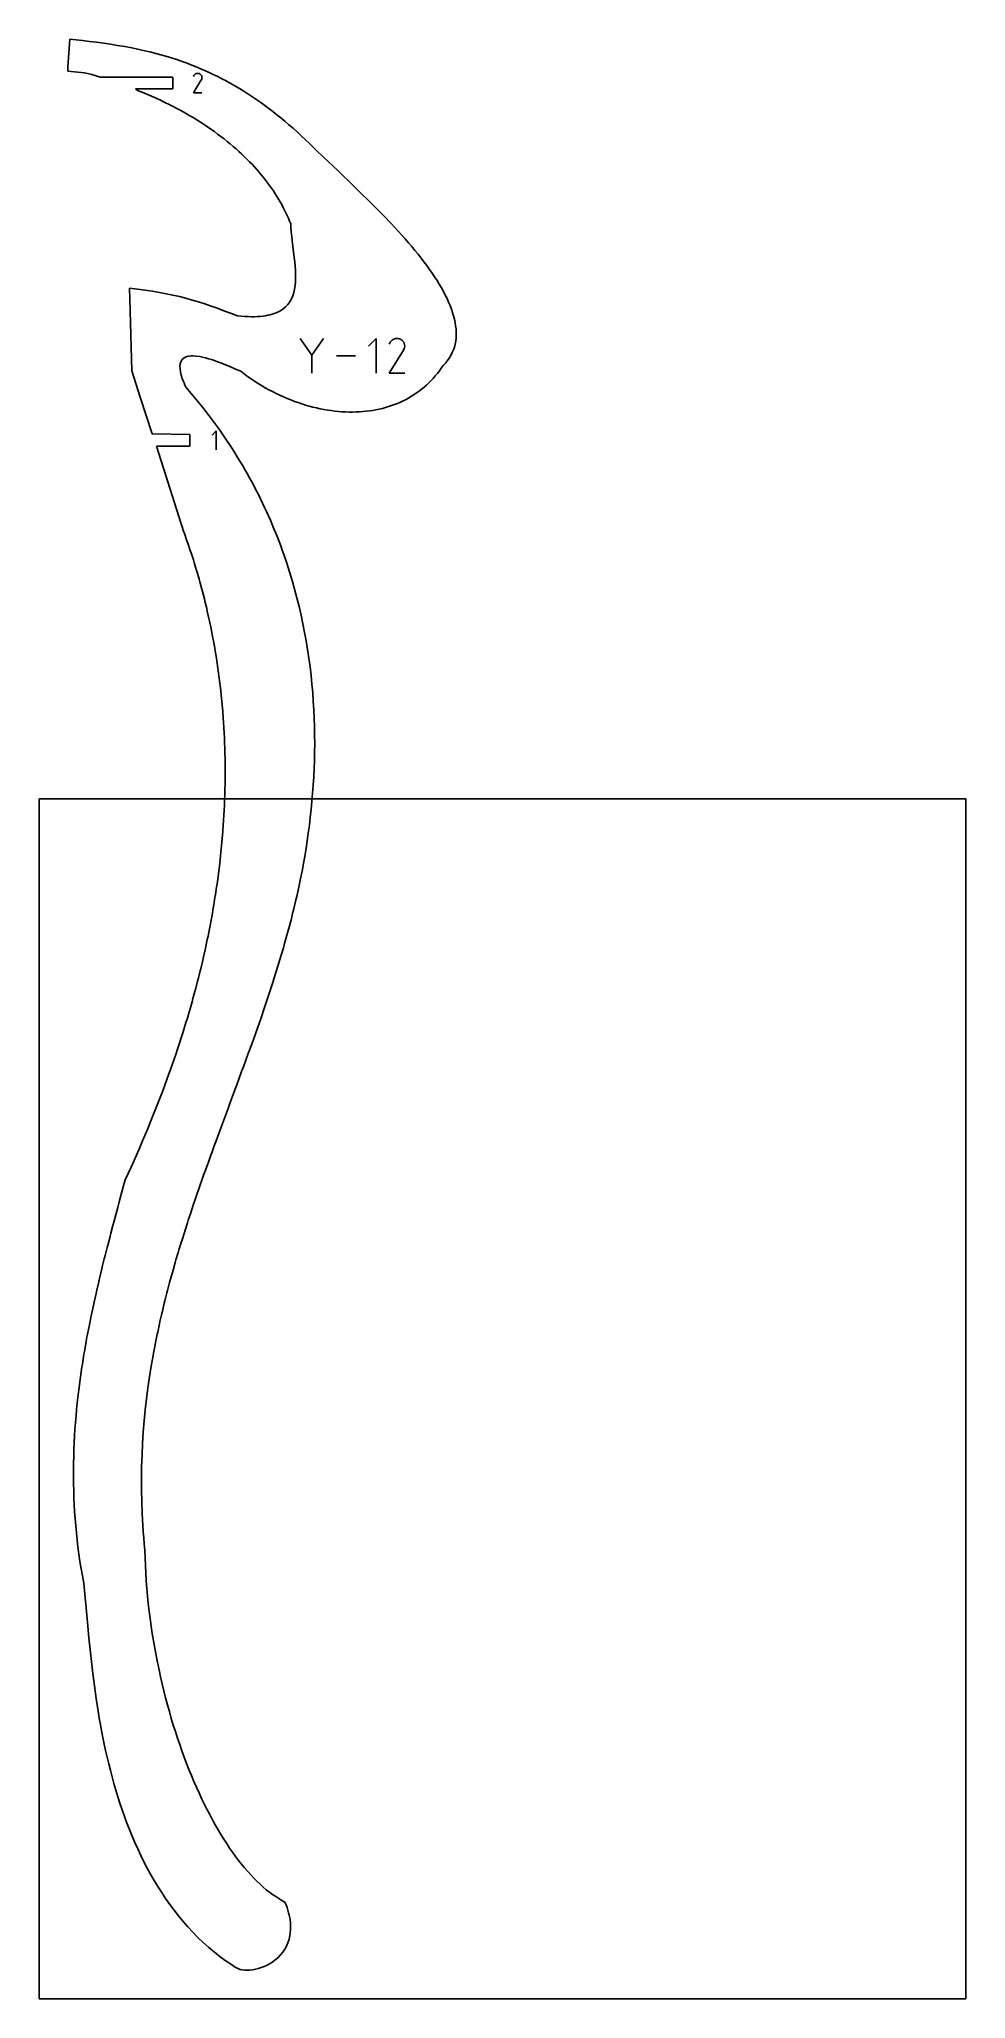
# Model space of a CAD drawing. Extents: x 0 to 216, y 0 to 456.
import ezdxf

# ---------------------------------------------------------------- set-up
doc = ezdxf.new("R2010")
doc.units = 0

msp = doc.modelspace()

# ---------------------------------------------------------------- linework, layer by layer
at = {"layer": 'annotation', "color": 1}
for p, q in [((36.055436, 447.84719), (35.924298, 447.595631)), ((36.159504, 447.994761), (36.055436, 447.84719)), ((36.284363, 448.117948), (36.159504, 447.994761)), ((36.426215, 448.215765), (36.284363, 448.117948)), ((36.581262, 448.287226), (36.426215, 448.215765)), ((36.745708, 448.331344), (36.581262, 448.287226)), ((36.915754, 448.347132), (36.745708, 448.331344)), ((37.087604, 448.333605), (36.915754, 448.347132)), ((37.25746, 448.289776), (37.087604, 448.333605)), ((37.421525, 448.214658), (37.25746, 448.289776)), ((37.568263, 448.110459), (37.421525, 448.214658)), ((37.421525, 448.214658), (37.421525, 448.214658)), ((37.690952, 447.985422), (37.568263, 448.110459)), ((37.788502, 447.843378), (37.690952, 447.985422)), ((37.85982, 447.688159), (37.788502, 447.843378)), ((37.903816, 447.523597), (37.85982, 447.688159)), ((37.860963, 447.012179), (37.905479, 447.181775)), ((37.919399, 447.353525), (37.903816, 447.523597)), ((37.905479, 447.181775), (37.919399, 447.353525)), ((35.921478, 443.850167), (37.766995, 446.821213)), ((37.91872, 443.850167), (35.921478, 443.850167)), ((37.766995, 446.821213), (37.769201, 446.823943)), ((37.766995, 446.821213), (37.766995, 446.821213)), ((37.769201, 446.823943), (37.771317, 446.826697)), ((37.771317, 446.826697), (37.773356, 446.829496)), ((37.773356, 446.829496), (37.775333, 446.832365)), ((37.775333, 446.832365), (37.77726, 446.835328)), ((37.77726, 446.835328), (37.779153, 446.838406)), ((37.779153, 446.838406), (37.781025, 446.841623)), ((37.781025, 446.841623), (37.78289, 446.845003)), ((37.78289, 446.845003), (37.784762, 446.848569)), ((37.784762, 446.848569), (37.860963, 447.012179)), ((37.784762, 446.848569), (37.784762, 446.848569)), ((63.534275, 382.7398), (60.833992, 386.644777)), ((66.234049, 386.644777), (63.534275, 382.7398)), ((78.532036, 386.644523), (76.732355, 384.844334)), ((78.532036, 378.54926), (78.532036, 386.644523)), ((81.568117, 378.549194), (84.890292, 383.897469)), ((81.809259, 385.744363), (81.573193, 385.291523)), ((81.996596, 386.010009), (81.809259, 385.744363)), ((82.221358, 386.231762), (81.996596, 386.010009)), ((82.47671, 386.407846), (82.221358, 386.231762)), ((82.755815, 386.536485), (82.47671, 386.407846)), ((83.051839, 386.615904), (82.755815, 386.536485)), ((83.357945, 386.644325), (83.051839, 386.615904)), ((83.667297, 386.619975), (83.357945, 386.644325)), ((83.973061, 386.541076), (83.667297, 386.619975)), ((84.268399, 386.405853), (83.973061, 386.541076)), ((84.532548, 386.218282), (84.268399, 386.405853)), ((84.268399, 386.405853), (84.268399, 386.405853)), ((84.753405, 385.993198), (84.532548, 386.218282)), ((84.929006, 385.7375), (84.753405, 385.993198)), ((84.890292, 383.897469), (84.894263, 383.902383)), ((84.890292, 383.897469), (84.890292, 383.897469)), ((84.894263, 383.902383), (84.898072, 383.90734)), ((84.898072, 383.90734), (84.901742, 383.912379)), ((84.901742, 383.912379), (84.9053, 383.917545)), ((84.9053, 383.917545), (84.90877, 383.922877)), ((84.90877, 383.922877), (84.912178, 383.928418)), ((84.912178, 383.928418), (84.915547, 383.93421)), ((84.915547, 383.93421), (84.918905, 383.940294)), ((84.918905, 383.940294), (84.922275, 383.946713)), ((84.922275, 383.946713), (85.059446, 384.241232)), ((84.922275, 383.946713), (84.922275, 383.946713)), ((85.057388, 385.458085), (84.929006, 385.7375)), ((85.136587, 385.161852), (85.057388, 385.458085)), ((85.059446, 384.241232), (85.13958, 384.546528)), ((85.164639, 384.855701), (85.136587, 385.161852)), ((85.13958, 384.546528), (85.164639, 384.855701)), ((63.534275, 383.054046), (63.534275, 378.549006)), ((73.697139, 382.596891), (69.270788, 382.596891)), ((85.163417, 378.549194), (81.568117, 378.549194)), ((41.258607, 365.096933), (40.276131, 364.11418)), ((41.258607, 360.677594), (41.258607, 365.096933))]:
    msp.add_line(p, q, dxfattribs=at)
at = {"layer": 'boundary', "color": 5}
for p, q in [((7.150423, 456.305972), (6.686456, 449.83664)), ((10.108823, 455.977627), (7.150423, 456.305972)), ((11.718692, 455.787509), (10.108823, 455.977627)), ((13.338657, 455.584543), (11.718692, 455.787509)), ((14.968934, 455.365543), (13.338657, 455.584543)), ((16.609575, 455.127489), (14.968934, 455.365543)), ((18.260533, 454.867329), (16.609575, 455.127489)), ((19.921935, 454.581767), (18.260533, 454.867329)), ((21.593894, 454.267644), (19.921935, 454.581767)), ((23.276491, 453.922083), (21.593894, 454.267644)), ((24.923962, 453.553126), (23.276491, 453.922083)), ((25.777303, 453.348808), (24.923962, 453.553126)), ((26.633347, 453.134685), (25.777303, 453.348808)), ((27.491984, 452.910122), (26.633347, 453.134685)), ((28.353308, 452.674879), (27.491984, 452.910122)), ((29.217342, 452.428864), (28.353308, 452.674879)), ((30.083977, 452.171088), (29.217342, 452.428864)), ((30.95335, 451.901583), (30.083977, 452.171088)), ((31.825524, 451.619862), (30.95335, 451.901583)), ((6.686456, 449.83664), (6.687589, 448.861539)), ((6.687589, 448.861539), (10.597398, 448.443293)), ((10.597398, 448.443293), (12.231963, 448.060814)), ((12.231963, 448.060814), (13.493365, 447.685706)), ((13.493365, 447.685706), (14.188321, 447.471723)), ((14.188321, 447.471723), (31.172366, 447.471723)), ((31.172366, 447.471723), (31.172365, 444.725723)), ((32.70036, 451.325512), (31.825524, 451.619862)), ((33.577925, 451.018222), (32.70036, 451.325512)), ((34.458114, 450.697363), (33.577925, 451.018222)), ((35.341104, 450.362884), (34.458114, 450.697363)), ((36.226863, 450.014184), (35.341104, 450.362884)), ((37.115259, 449.650921), (36.226863, 450.014184)), ((38.00651, 449.27276), (37.115259, 449.650921)), ((38.900416, 448.87919), (38.00651, 449.27276)), ((39.797166, 448.469897), (38.900416, 448.87919)), ((40.69653, 448.044542), (39.797166, 448.469897)), ((41.598776, 447.602834), (40.69653, 448.044542)), ((42.742983, 447.018667), (41.598776, 447.602834)), ((31.172365, 444.725723), (22.464013, 444.725723)), ((22.464013, 444.725723), (22.932714, 444.386911)), ((22.932714, 444.386911), (24.032609, 443.939385)), ((24.032609, 443.939385), (25.114975, 443.484662)), ((25.114975, 443.484662), (26.179859, 443.022613)), ((26.179859, 443.022613), (27.227368, 442.553675)), ((43.406858, 446.667418), (42.742983, 447.018667)), ((44.311147, 446.172912), (43.406858, 446.667418)), ((45.218154, 445.660335), (44.311147, 446.172912)), ((46.127912, 445.129224), (45.218154, 445.660335)), ((47.040447, 444.579362), (46.127912, 445.129224)), ((47.955703, 444.010409), (47.040447, 444.579362)), ((48.873679, 443.421833), (47.955703, 444.010409)), ((49.794427, 442.813414), (48.873679, 443.421833)), ((50.717872, 442.18467), (49.794427, 442.813414)), ((27.227368, 442.553675), (28.257529, 442.077731)), ((28.257529, 442.077731), (29.270417, 441.595089)), ((29.270417, 441.595089), (30.266148, 441.105871)), ((30.266148, 441.105871), (31.244724, 440.610198)), ((31.244724, 440.610198), (32.206167, 440.108263)), ((32.206167, 440.108263), (33.15069, 439.600138)), ((33.15069, 439.600138), (34.071481, 439.08674)), ((34.071481, 439.08674), (34.971811, 438.568018)), ((34.971811, 438.568018), (35.855734, 438.043457)), ((51.644078, 441.535306), (50.717872, 442.18467)), ((52.573077, 440.864937), (51.644078, 441.535306)), ((53.50477, 440.173247), (52.573077, 440.864937)), ((54.4392, 439.459676), (53.50477, 440.173247)), ((55.376281, 438.724062), (54.4392, 439.459676)), ((56.316061, 437.966079), (55.376281, 438.724062)), ((35.855734, 438.043457), (36.723151, 437.513417)), ((36.723151, 437.513417), (37.574148, 436.977706)), ((37.574148, 436.977706), (38.408938, 436.436832)), ((38.408938, 436.436832), (39.227364, 435.890576)), ((39.227364, 435.890576), (40.029689, 435.339305)), ((40.029689, 435.339305), (40.815832, 434.783328)), ((40.815832, 434.783328), (41.58577, 434.222302)), ((41.58577, 434.222302), (42.339638, 433.656778)), ((42.339638, 433.656778), (43.077522, 433.086803)), ((57.258497, 437.185178), (56.316061, 437.966079)), ((58.203755, 436.381064), (57.258497, 437.185178)), ((59.151612, 435.553496), (58.203755, 436.381064)), ((60.102114, 434.70208), (59.151612, 435.553496)), ((61.055229, 433.826435), (60.102114, 434.70208)), ((62.01097, 432.926122), (61.055229, 433.826435)), ((43.077522, 433.086803), (43.799484, 432.512535)), ((43.799484, 432.512535), (44.505483, 431.93397)), ((44.505483, 431.93397), (45.195742, 431.351329)), ((45.195742, 431.351329), (45.870182, 430.764999)), ((45.870182, 430.764999), (46.528882, 430.174493)), ((46.528882, 430.174493), (47.171892, 429.580653)), ((47.171892, 429.580653), (47.799382, 428.983181)), ((47.799382, 428.983181), (48.41129, 428.382308)), ((62.969361, 432.001009), (62.01097, 432.926122)), ((64.551066, 430.466987), (62.969361, 432.001009)), ((66.196512, 428.889313), (64.551066, 430.466987)), ((48.41129, 428.382308), (49.007786, 427.778339)), ((49.007786, 427.778339), (49.588817, 427.171253)), ((49.588817, 427.171253), (50.154512, 426.561224)), ((50.154512, 426.561224), (50.705002, 425.948426)), ((50.705002, 425.948426), (51.240293, 425.332937)), ((51.240293, 425.332937), (51.760311, 424.714816)), ((51.760311, 424.714816), (52.265304, 424.094366)), ((69.63268, 425.618961), (66.196512, 428.889313)), ((73.186468, 422.22237), (69.63268, 425.618961)), ((52.265304, 424.094366), (52.755339, 423.471669)), ((52.755339, 423.471669), (53.230311, 422.846886)), ((53.230311, 422.846886), (53.690551, 422.220087)), ((53.690551, 422.220087), (54.135904, 421.591462)), ((54.135904, 421.591462), (54.566537, 420.96109)), ((54.566537, 420.96109), (54.982439, 420.329158)), ((54.982439, 420.329158), (55.383832, 419.695767)), ((74.97905, 420.486627), (73.186468, 422.22237)), ((76.767376, 418.731651), (74.97905, 420.486627)), ((55.383832, 419.695767), (55.77055, 419.061028)), ((55.77055, 419.061028), (56.142909, 418.425173)), ((56.142909, 418.425173), (56.500826, 417.788257)), ((56.500826, 417.788257), (56.844394, 417.150351)), ((56.844394, 417.150351), (57.17361, 416.511636)), ((57.17361, 416.511636), (57.488692, 415.872453)), ((57.488692, 415.872453), (57.789504, 415.232688)), ((78.54036, 416.961175), (76.767376, 418.731651)), ((80.287427, 415.17908), (78.54036, 416.961175)), ((57.789504, 415.232688), (58.076374, 414.592479)), ((58.076374, 414.592479), (58.349105, 413.952052)), ((58.349105, 413.952052), (58.607916, 413.311522)), ((58.607916, 413.311522), (58.660352, 412.358668)), ((58.660352, 412.358668), (58.737915, 411.390262)), ((58.737915, 411.390262), (58.835219, 410.409832)), ((81.997963, 413.389489), (80.287427, 415.17908)), ((82.836454, 412.493066), (81.997963, 413.389489)), ((83.661893, 411.596237), (82.836454, 412.493066)), ((84.473357, 410.699429), (83.661893, 411.596237)), ((85.269394, 409.80308), (84.473357, 410.699429)), ((58.835219, 410.409832), (58.947213, 409.420657)), ((58.947213, 409.420657), (59.193797, 407.429798)), ((59.193797, 407.429798), (59.43571, 405.444692)), ((86.048953, 408.90779), (85.269394, 409.80308)), ((86.810743, 408.013946), (86.048953, 408.90779)), ((87.553781, 407.121886), (86.810743, 408.013946)), ((88.276994, 406.232279), (87.553781, 407.121886)), ((88.979107, 405.345467), (88.276994, 406.232279)), ((59.43571, 405.444692), (59.541674, 404.462616)), ((59.541674, 404.462616), (59.63069, 403.492187)), ((59.63069, 403.492187), (59.697361, 402.53669)), ((59.697361, 402.53669), (59.736426, 401.599351)), ((59.736426, 401.599351), (59.742434, 400.683623)), ((89.659233, 404.461941), (88.979107, 405.345467)), ((90.316179, 403.582145), (89.659233, 404.461941)), ((90.94912, 402.706524), (90.316179, 403.582145)), ((91.556911, 401.835295), (90.94912, 402.706524)), ((92.138531, 400.969184), (91.556911, 401.835295)), ((22.904801, 398.100232), (21.071191, 398.305099)), ((21.071191, 398.305099), (21.130591, 395.858889)), ((24.664868, 397.871791), (22.904801, 398.100232)), ((26.359908, 397.619172), (24.664868, 397.871791)), ((27.998299, 397.342106), (26.359908, 397.619172)), ((29.588327, 397.039613), (27.998299, 397.342106)), ((31.13829, 396.711483), (29.588327, 397.039613)), ((59.329294, 397.303758), (59.089501, 396.546321)), ((59.509057, 398.09952), (59.329294, 397.303758)), ((59.634144, 398.930309), (59.509057, 398.09952)), ((59.710193, 399.792873), (59.634144, 398.930309)), ((59.742434, 400.683623), (59.710193, 399.792873)), ((92.693276, 400.108514), (92.138531, 400.969184)), ((93.220018, 399.253555), (92.693276, 400.108514)), ((93.717786, 398.404731), (93.220018, 399.253555)), ((94.185956, 397.5628), (93.717786, 398.404731)), ((94.623309, 396.727485), (94.185956, 397.5628)), ((21.130591, 395.858889), (21.586352, 379.118566)), ((32.656279, 396.356802), (31.13829, 396.711483)), ((34.15029, 395.975018), (32.656279, 396.356802)), ((35.628417, 395.565765), (34.15029, 395.975018)), ((37.098446, 395.128284), (35.628417, 395.565765)), ((38.568421, 394.662087), (37.098446, 395.128284)), ((40.046014, 394.166592), (38.568421, 394.662087)), ((41.538871, 393.641139), (40.046014, 394.166592)), ((43.054584, 393.085411), (41.538871, 393.641139)), ((44.600693, 392.498772), (43.054584, 393.085411)), ((46.184523, 391.880751), (44.600693, 392.498772)), ((55.253776, 392.603229), (54.763346, 392.417525)), ((56.073433, 392.997086), (55.253776, 392.603229)), ((56.792511, 393.453078), (56.073433, 392.997086)), ((57.417387, 393.9679), (56.792511, 393.453078)), ((57.953628, 394.538003), (57.417387, 393.9679)), ((58.407303, 395.160022), (57.953628, 394.538003)), ((58.784033, 395.830637), (58.407303, 395.160022)), ((59.089501, 396.546321), (58.784033, 395.830637)), ((95.029145, 395.899823), (94.623309, 396.727485)), ((95.402653, 395.07986), (95.029145, 395.899823)), ((95.742892, 394.268008), (95.402653, 395.07986)), ((96.049035, 393.464704), (95.742892, 394.268008)), ((96.320174, 392.670256), (96.049035, 393.464704)), ((96.55555, 391.88498), (96.320174, 392.670256)), ((47.051628, 391.800104), (46.184523, 391.880751)), ((47.88168, 391.741437), (47.051628, 391.800104)), ((48.675741, 391.704559), (47.88168, 391.741437)), ((49.434295, 391.688887), (48.675741, 391.704559)), ((50.158303, 391.693997), (49.434295, 391.688887)), ((50.848658, 391.719495), (50.158303, 391.693997)), ((51.5062, 391.764821), (50.848658, 391.719495)), ((52.131564, 391.829742), (51.5062, 391.764821)), ((52.725563, 391.913611), (52.131564, 391.829742)), ((53.289027, 392.016099), (52.725563, 391.913611)), ((53.822904, 392.136789), (53.289027, 392.016099)), ((54.763346, 392.417525), (53.822904, 392.136789)), ((96.754164, 391.109329), (96.55555, 391.88498)), ((96.915286, 390.343739), (96.754164, 391.109329)), ((97.037869, 389.588285), (96.915286, 390.343739)), ((97.121059, 388.843589), (97.037869, 389.588285)), ((97.164005, 388.109863), (97.121059, 388.843589)), ((97.165625, 387.387474), (97.164005, 388.109863)), ((95.930312, 382.680206), (96.248582, 383.312596)), ((96.248582, 383.312596), (96.517422, 383.958927)), ((96.517422, 383.958927), (96.738331, 384.619057)), ((96.738331, 384.619057), (96.912418, 385.292275)), ((96.912418, 385.292275), (97.040891, 385.978333)), ((97.040891, 385.978333), (97.124911, 386.676876)), ((97.124911, 386.676876), (97.165625, 387.387474)), ((21.586352, 379.118566), (23.559816, 372.931712)), ((32.796415, 380.180608), (32.858276, 380.714467)), ((32.812762, 379.567522), (32.796415, 380.180608)), ((32.91184, 378.871632), (32.812762, 379.567522)), ((32.858276, 380.714467), (33.007714, 381.202315)), ((33.098149, 378.089144), (32.91184, 378.871632)), ((33.007714, 381.202315), (33.325528, 381.726553)), ((33.325528, 381.726553), (33.797914, 382.130869)), ((33.797914, 382.130869), (34.396039, 382.398164)), ((34.396039, 382.398164), (34.891889, 382.511065)), ((34.891889, 382.511065), (35.400729, 382.563827)), ((35.400729, 382.563827), (35.910387, 382.570445)), ((35.910387, 382.570445), (36.493403, 382.533839)), ((36.493403, 382.533839), (37.426258, 382.403272)), ((37.426258, 382.403272), (38.080913, 382.271009)), ((38.080913, 382.271009), (38.756562, 382.106978)), ((38.756562, 382.106978), (39.44893, 381.914572)), ((39.44893, 381.914572), (40.153807, 381.697648)), ((40.153807, 381.697648), (40.866796, 381.459598)), ((40.866796, 381.459598), (41.583694, 381.204136)), ((41.583694, 381.204136), (42.300162, 380.934856)), ((42.300162, 380.934856), (43.011922, 380.655371)), ((43.011922, 380.655371), (44.404562, 380.080475)), ((44.404562, 380.080475), (45.727666, 379.508147)), ((45.727666, 379.508147), (46.947588, 378.967347)), ((46.947588, 378.967347), (47.742662, 378.362017)), ((92.770867, 378.459681), (93.239386, 379.054401)), ((93.239386, 379.054401), (93.694026, 379.667621)), ((93.694026, 379.667621), (94.134516, 380.299352)), ((94.134516, 380.299352), (94.664997, 380.871397)), ((94.664997, 380.871397), (95.140052, 381.459198)), ((95.140052, 381.459198), (95.561372, 382.062313)), ((95.561372, 382.062313), (95.930312, 382.680206)), ((33.35297, 377.286455), (33.098149, 378.089144)), ((33.551456, 376.745016), (33.35297, 377.286455)), ((33.75119, 376.249661), (33.551456, 376.745016)), ((33.9762, 375.729908), (33.75119, 376.249661)), ((34.227195, 375.185182), (33.9762, 375.729908)), ((35.0326, 374.257942), (34.227195, 375.185182)), ((35.824589, 373.327558), (35.0326, 374.257942)), ((47.742662, 378.362017), (48.546122, 377.776599)), ((48.546122, 377.776599), (49.35733, 377.211044)), ((49.35733, 377.211044), (50.175672, 376.665229)), ((50.175672, 376.665229), (51.000607, 376.139238)), ((51.000607, 376.139238), (51.831657, 375.633206)), ((51.831657, 375.633206), (52.66828, 375.146993)), ((52.66828, 375.146993), (53.509748, 374.68084)), ((53.509748, 374.68084), (54.35565, 374.234562)), ((54.35565, 374.234562), (55.205429, 373.808261)), ((87.946637, 373.949292), (88.535042, 374.37493)), ((88.535042, 374.37493), (89.110677, 374.819672)), ((89.110677, 374.819672), (89.673491, 375.283308)), ((89.673491, 375.283308), (90.223185, 375.765885)), ((90.223185, 375.765885), (90.759636, 376.267191)), ((90.759636, 376.267191), (91.282802, 376.787311)), ((91.282802, 376.787311), (91.792463, 377.326031)), ((91.792463, 377.326031), (92.288486, 377.883559)), ((92.288486, 377.883559), (92.770867, 378.459681)), ((23.559816, 372.931712), (26.315043, 364.410263)), ((36.603437, 372.394301), (35.824589, 373.327558)), ((37.369099, 371.4582), (36.603437, 372.394301)), ((38.121548, 370.519135), (37.369099, 371.4582)), ((38.86111, 369.57735), (38.121548, 370.519135)), ((55.205429, 373.808261), (56.058505, 373.401852)), ((56.058505, 373.401852), (56.914277, 373.015555)), ((56.914277, 373.015555), (57.772308, 372.649284)), ((57.772308, 372.649284), (58.631998, 372.303024)), ((58.631998, 372.303024), (59.492788, 371.97674)), ((59.492788, 371.97674), (60.354283, 371.670671)), ((60.354283, 371.670671), (61.215714, 371.384561)), ((61.215714, 371.384561), (62.076839, 371.118609)), ((62.076839, 371.118609), (62.936886, 370.872684)), ((62.936886, 370.872684), (63.795519, 370.646873)), ((63.795519, 370.646873), (64.65218, 370.441168)), ((64.65218, 370.441168), (65.506451, 370.255613)), ((65.506451, 370.255613), (66.357731, 370.090159)), ((66.357731, 370.090159), (67.205633, 369.944821)), ((67.205633, 369.944821), (68.049621, 369.819574)), ((68.049621, 369.819574), (68.889313, 369.714418)), ((68.889313, 369.714418), (69.724119, 369.629281)), ((69.724119, 369.629281), (70.553814, 369.564332)), ((75.398609, 369.594644), (76.180239, 369.669608)), ((76.180239, 369.669608), (76.953522, 369.764414)), ((76.953522, 369.764414), (77.718102, 369.879052)), ((77.718102, 369.879052), (78.47362, 370.013459)), ((78.47362, 370.013459), (79.219773, 370.16769)), ((79.219773, 370.16769), (79.956386, 370.341639)), ((79.956386, 370.341639), (80.682959, 370.535216)), ((80.682959, 370.535216), (81.399305, 370.748471)), ((81.399305, 370.748471), (82.10529, 370.98136)), ((82.10529, 370.98136), (82.800348, 371.233647)), ((82.800348, 371.233647), (83.484478, 371.505471)), ((83.484478, 371.505471), (84.157329, 371.796752)), ((84.157329, 371.796752), (84.818742, 372.107349)), ((84.818742, 372.107349), (85.468475, 372.437335)), ((85.468475, 372.437335), (86.106278, 372.786552)), ((86.106278, 372.786552), (86.732025, 373.154992)), ((86.732025, 373.154992), (87.345501, 373.542532)), ((87.345501, 373.542532), (87.946637, 373.949292)), ((39.587836, 368.632774), (38.86111, 369.57735)), ((40.30176, 367.68566), (39.587836, 368.632774)), ((41.003016, 366.735772), (40.30176, 367.68566)), ((41.691677, 365.783393), (41.003016, 366.735772)), ((42.367861, 364.828619), (41.691677, 365.783393)), ((70.553814, 369.564332), (71.377766, 369.519313)), ((71.377766, 369.519313), (72.195709, 369.494424)), ((72.195709, 369.494424), (73.007183, 369.489517)), ((73.007183, 369.489517), (73.811685, 369.50456)), ((73.811685, 369.50456), (74.608942, 369.539664)), ((74.608942, 369.539664), (75.398609, 369.594644)), ((26.315043, 364.410263), (35.116612, 364.260264)), ((35.116611, 361.514264), (27.310201, 361.514264)), ((27.310201, 361.514264), (33.647846, 341.731145)), ((35.116612, 364.260264), (35.116611, 361.514264)), ((43.03173, 363.871409), (42.367861, 364.828619)), ((43.683249, 362.911756), (43.03173, 363.871409)), ((44.322758, 361.94982), (43.683249, 362.911756)), ((44.950055, 360.985637), (44.322758, 361.94982)), ((45.565434, 360.019247), (44.950055, 360.985637)), ((46.168935, 359.050711), (45.565434, 360.019247)), ((46.76064, 358.080165), (46.168935, 359.050711)), ((47.340763, 357.107551), (46.76064, 358.080165)), ((47.909267, 356.132919), (47.340763, 357.107551)), ((48.46619, 355.156347), (47.909267, 356.132919)), ((49.011886, 354.177981), (48.46619, 355.156347)), ((49.546231, 353.197903), (49.011886, 354.177981)), ((50.069411, 352.215893), (49.546231, 353.197903)), ((50.58153, 351.232381), (50.069411, 352.215893)), ((51.082648, 350.247102), (50.58153, 351.232381)), ((51.572901, 349.260326), (51.082648, 350.247102)), ((52.052276, 348.272007), (51.572901, 349.260326)), ((52.521005, 347.282158), (52.052276, 348.272007)), ((52.979073, 346.29104), (52.521005, 347.282158)), ((53.426631, 345.298388), (52.979073, 346.29104)), ((53.863771, 344.304515), (53.426631, 345.298388)), ((54.290542, 343.30934), (53.863771, 344.304515)), ((54.707091, 342.313092), (54.290542, 343.30934)), ((55.113406, 341.315637), (54.707091, 342.313092)), ((33.647846, 341.731145), (33.836547, 341.197787)), ((33.836547, 341.197787), (34.442393, 339.50977)), ((34.442393, 339.50977), (34.624028, 338.970059)), ((34.624028, 338.970059), (35.201966, 337.279038)), ((55.509661, 340.317033), (55.113406, 341.315637)), ((55.895988, 339.317551), (55.509661, 340.317033)), ((56.272292, 338.316954), (55.895988, 339.317551)), ((56.638827, 337.315524), (56.272292, 338.316954)), ((35.201966, 337.279038), (35.376479, 336.732934)), ((35.376479, 336.732934), (35.926933, 335.039037)), ((35.926933, 335.039037), (36.09416, 334.486508)), ((36.09416, 334.486508), (36.617038, 332.790009)), ((56.995666, 336.313203), (56.638827, 337.315524)), ((57.680316, 334.306104), (56.995666, 336.313203)), ((58.327075, 332.29641), (57.680316, 334.306104)), ((36.617038, 332.790009), (36.776987, 332.231067)), ((36.776987, 332.231067), (37.272813, 330.532186)), ((37.272813, 330.532186), (37.425379, 329.966744)), ((37.425379, 329.966744), (37.894297, 328.265572)), ((58.936435, 330.284266), (58.327075, 332.29641)), ((59.509048, 328.270317), (58.936435, 330.284266)), ((37.894297, 328.265572), (38.039373, 327.693644)), ((38.039373, 327.693644), (38.481521, 325.990365)), ((38.481521, 325.990365), (38.619007, 325.411891)), ((38.619007, 325.411891), (39.034643, 323.706782)), ((60.045604, 326.254925), (59.509048, 328.270317)), ((60.546627, 324.238574), (60.045604, 326.254925)), ((61.012734, 322.22187), (60.546627, 324.238574)), ((39.034643, 323.706782), (39.164481, 323.121722)), ((39.164481, 323.121722), (39.553879, 321.414921)), ((39.553879, 321.414921), (39.675971, 320.82326)), ((39.675971, 320.82326), (40.039266, 319.115006)), ((61.44446, 320.205149), (61.012734, 322.22187)), ((61.842422, 318.188913), (61.44446, 320.205149)), ((40.039266, 319.115006), (40.153503, 318.516732)), ((40.153503, 318.516732), (40.490931, 316.807194)), ((40.490931, 316.807194), (40.597208, 316.202223)), ((40.597208, 316.202223), (40.908915, 314.491667)), ((62.207234, 316.173792), (61.842422, 318.188913)), ((62.539289, 314.160151), (62.207234, 316.173792)), ((40.908915, 314.491667), (41.007173, 313.880003)), ((41.007173, 313.880003), (41.293501, 312.168586)), ((41.293501, 312.168586), (41.383591, 311.550221)), ((41.383591, 311.550221), (41.644576, 309.838157)), ((62.839295, 312.148621), (62.539289, 314.160151)), ((63.107685, 310.139684), (62.839295, 312.148621)), ((41.644576, 309.838157), (41.726428, 309.213051)), ((41.726428, 309.213051), (41.962395, 307.500503)), ((41.962395, 307.500503), (42.035853, 306.868676)), ((42.035853, 306.868676), (42.246797, 305.155957)), ((63.344999, 308.133896), (63.107685, 310.139684)), ((63.551924, 306.131883), (63.344999, 308.133896)), ((63.728711, 304.134138), (63.551924, 306.131883)), ((42.246797, 305.155957), (42.311808, 304.517376)), ((42.311808, 304.517376), (42.49815, 302.804637)), ((42.49815, 302.804637), (42.554568, 302.159279)), ((42.554568, 302.159279), (42.716344, 300.446695)), ((63.876179, 302.141271), (63.728711, 304.134138)), ((63.994681, 300.15388), (63.876179, 302.141271)), ((42.716344, 300.446695), (42.764038, 299.79464)), ((42.764038, 299.79464), (42.901428, 298.082532)), ((42.901428, 298.082532), (42.940344, 297.423712)), ((42.940344, 297.423712), (43.053714, 295.712134)), ((64.084873, 298.172579), (63.994681, 300.15388)), ((64.147353, 296.197995), (64.084873, 298.172579)), ((43.053714, 295.712134), (43.083708, 295.046672)), ((43.083708, 295.046672), (43.173087, 293.33596)), ((43.173087, 293.33596), (43.194035, 292.663832)), ((43.194035, 292.663832), (43.259605, 290.954184)), ((64.182601, 294.230766), (64.147353, 296.197995)), ((64.173709, 290.321096), (64.191135, 292.271658)), ((64.191135, 292.271658), (64.182601, 294.230766)), ((43.259605, 290.954184), (43.271373, 290.275411)), ((43.271373, 290.275411), (43.313361, 288.566959)), ((43.313361, 288.566959), (43.315893, 287.881625)), ((43.315893, 287.881625), (43.334507, 286.174582)), ((64.063083, 286.448903), (64.130782, 288.379984)), ((64.130782, 288.379984), (64.173709, 290.321096)), ((43.306816, 283.079294), (43.279316, 281.37583)), ((43.323102, 283.777513), (43.306816, 283.079294)), ((43.327658, 285.482793), (43.323102, 283.777513)), ((43.334507, 286.174582), (43.327658, 285.482793)), ((63.855776, 282.619834), (63.971208, 284.528641)), ((63.971208, 284.528641), (64.063083, 286.448903)), ((43.203072, 278.969921), (43.167531, 278.259179)), ((43.253412, 280.671279), (43.203072, 278.969921)), ((43.279316, 281.37583), (43.253412, 280.671279)), ((63.375412, 276.969955), (63.557123, 278.839751)), ((63.557123, 278.839751), (63.717481, 280.723326)), ((63.717481, 280.723326), (63.855776, 282.619834)), ((42.954129, 274.146586), (42.898975, 273.423761)), ((43.049355, 275.84321), (42.954129, 274.146586)), ((43.094666, 276.560073), (43.049355, 275.84321)), ((43.167531, 278.259179), (43.094666, 276.560073)), ((62.950648, 273.27476), (63.172953, 275.114717)), ((63.172953, 275.114717), (63.375412, 276.969955)), ((42.577152, 269.310016), (42.50209, 268.575689)), ((42.716466, 271.001124), (42.577152, 269.310016)), ((42.781575, 271.729784), (42.716466, 271.001124)), ((42.898975, 273.423761), (42.781575, 271.729784)), ((62.172375, 267.854693), (62.449473, 269.643935)), ((62.449473, 269.643935), (62.709109, 271.450861)), ((62.709109, 271.450861), (62.950648, 273.27476)), ((42.255996, 266.147783), (42.073527, 264.463029)), ((42.341118, 266.887635), (42.255996, 266.147783)), ((42.50209, 268.575689), (42.341118, 266.887635)), ((61.569601, 264.332709), (61.878867, 266.084034)), ((61.878867, 266.084034), (62.172375, 267.854693)), ((41.669161, 261.286271), (41.44452, 259.60859)), ((41.774565, 262.036526), (41.669161, 261.286271)), ((41.97828, 263.717875), (41.774565, 262.036526)), ((42.073527, 264.463029), (41.97828, 263.717875)), ((60.558052, 259.2034), (60.908279, 260.891563)), ((60.908279, 260.891563), (61.245837, 262.601601)), ((61.245837, 262.601601), (61.569601, 264.332709)), ((40.957627, 256.419675), (40.69173, 254.749826)), ((41.083436, 257.179518), (40.957627, 256.419675)), ((41.328937, 258.853429), (41.083436, 257.179518)), ((41.44452, 259.60859), (41.328937, 258.853429)), ((59.248912, 253.477455), (59.823775, 255.896232)), ((59.823775, 255.896232), (60.009781, 256.700476)), ((60.009781, 256.700476), (60.558052, 259.2034)), ((40.123458, 251.551432), (39.817483, 249.890075)), ((40.269626, 252.319853), (40.123458, 251.551432)), ((40.555753, 253.985586), (40.269626, 252.319853)), ((40.69173, 254.749826), (40.555753, 253.985586)), ((58.54832, 250.712779), (58.678143, 251.204968)), ((58.678143, 251.204968), (59.051575, 252.687106)), ((59.051575, 252.687106), (59.248912, 253.477455)), ((39.168802, 246.685058), (38.823658, 245.032876)), ((39.335288, 247.460933), (39.168802, 246.685058)), ((39.661083, 249.117771), (39.335288, 247.460933)), ((39.817483, 249.890075), (39.661083, 249.117771)), ((57.196724, 245.748947), (58.0226, 248.730402)), ((58.0226, 248.730402), (58.158964, 249.228216)), ((58.158964, 249.228216), (58.54832, 250.712779)), ((38.282907, 242.606393), (38.09629, 241.824232)), ((38.647075, 244.253689), (38.282907, 242.606393)), ((38.823658, 245.032876), (38.647075, 244.253689)), ((56.023141, 241.748771), (56.90617, 244.741437)), ((56.90617, 244.741437), (57.196724, 245.748947)), ((37.115277, 237.759965), (36.908932, 236.972906)), ((37.51676, 239.397164), (37.115277, 237.759965)), ((37.713296, 240.18195), (37.51676, 239.397164)), ((38.09629, 241.824232), (37.713296, 240.18195)), ((54.434817, 236.665603), (54.772608, 237.715247)), ((54.772608, 237.715247), (55.708307, 240.719895)), ((55.708307, 240.719895), (56.023141, 241.748771)), ((35.835692, 232.925746), (35.610059, 232.135193)), ((36.273191, 234.552128), (35.835692, 232.925746)), ((36.489252, 235.34114), (36.273191, 234.552128)), ((36.908932, 236.972906), (36.489252, 235.34114)), ((52.415904, 230.587469), (54.434817, 236.665603)), ((34.919989, 229.722741), (34.447773, 228.107799)), ((35.154993, 230.514438), (34.919989, 229.722741)), ((35.610059, 232.135193), (35.154993, 230.514438)), ((49.517068, 222.311163), (51.688158, 228.457937)), ((51.688158, 228.457937), (52.415904, 230.587469)), ((33.461246, 224.913317), (32.955702, 223.310244)), ((33.714476, 225.70613), (33.461246, 224.913317)), ((34.203553, 227.315309), (33.714476, 225.70613)), ((34.447773, 228.107799), (34.203553, 227.315309)), ((31.901401, 220.128288), (31.363952, 218.537566)), ((32.171933, 220.920507), (31.901401, 220.128288)), ((32.693653, 222.517494), (32.171933, 220.920507)), ((32.955702, 223.310244), (32.693653, 222.517494)), ((47.601368, 217.030818), (48.723465, 220.1154)), ((48.723465, 220.1154), (49.517068, 222.311163)), ((30.24531, 215.372178), (29.677341, 213.794333)), ((30.532181, 216.162017), (30.24531, 215.372178)), ((31.085076, 217.746309), (30.532181, 216.162017)), ((31.363952, 218.537566), (31.085076, 217.746309)), ((46.035945, 212.785226), (47.179095, 215.892211)), ((47.179095, 215.892211), (47.601368, 217.030818)), ((28.498374, 210.649578), (27.901569, 209.085027)), ((28.800241, 211.435158), (28.498374, 210.649578)), ((29.382794, 213.00638), (28.800241, 211.435158)), ((29.677341, 213.794333), (29.382794, 213.00638)), ((44.446349, 208.501049), (45.604784, 211.633286)), ((45.604784, 211.633286), (46.035945, 212.785226)), ((26.666471, 205.965212), (26.042389, 204.414345)), ((26.982041, 206.744563), (26.666471, 205.965212)), ((27.59267, 208.302298), (26.982041, 206.744563)), ((27.901569, 209.085027), (27.59267, 208.302298)), ((42.841848, 204.176791), (44.009615, 207.337795)), ((44.009615, 207.337795), (44.446349, 208.501049)), ((25.383613, 202.845412), (24.105954, 199.786976)), ((26.042389, 204.414345), (25.383613, 202.845412)), ((41.232137, 199.810803), (42.403086, 203.004491)), ((42.403086, 203.004491), (42.841848, 204.176791)), ((23.4244, 198.236061), (22.099039, 195.207729)), ((24.105954, 199.786976), (23.4244, 198.236061)), ((39.412957, 194.816683), (39.993831, 196.430612)), ((39.993831, 196.430612), (40.212761, 197.027826)), ((40.212761, 197.027826), (40.795098, 198.632028)), ((40.795098, 198.632028), (41.232137, 199.810803)), ((21.398395, 193.679015), (20.028789, 190.681321)), ((22.099039, 195.207729), (21.398395, 193.679015)), ((37.827577, 190.360993), (38.402679, 191.996367)), ((38.402679, 191.996367), (38.617398, 192.594492)), ((38.617398, 192.594492), (39.195865, 194.218834)), ((39.195865, 194.218834), (39.412957, 194.816683)), ((19.60004, 189.090685), (18.729708, 185.860603)), ((20.028789, 190.681321), (19.60004, 189.090685)), ((36.270203, 185.858889), (36.836264, 187.518582)), ((36.836264, 187.518582), (37.04465, 188.115895)), ((37.04465, 188.115895), (37.615803, 189.763055)), ((37.615803, 189.763055), (37.827577, 190.360993)), ((18.298213, 184.25046), (17.392236, 180.87246)), ((18.729708, 185.860603), (18.298213, 184.25046)), ((34.751956, 181.307912), (35.305447, 182.995109)), ((35.305447, 182.995109), (35.505481, 183.589724)), ((35.505481, 183.589724), (36.065756, 185.262674)), ((36.065756, 185.262674), (36.270203, 185.858889)), ((16.717014, 178.317899), (16.510034, 177.52127)), ((17.181736, 180.075139), (16.717014, 178.317899)), ((17.392236, 180.87246), (17.181736, 180.075139)), ((33.284092, 176.705257), (33.821283, 178.423382)), ((33.821283, 178.423382), (34.010978, 179.013249)), ((34.010978, 179.013249), (34.556894, 180.715408)), ((34.556894, 180.715408), (34.751956, 181.307912)), ((15.839853, 174.930122), (15.370499, 173.091942)), ((16.041979, 175.724142), (15.839853, 174.930122)), ((16.510034, 177.52127), (16.041979, 175.724142)), ((31.878284, 172.047901), (32.395299, 173.800737)), ((32.395299, 173.800737), (32.572703, 174.383602)), ((32.572703, 174.383602), (33.100332, 176.1186)), ((33.100332, 176.1186), (33.284092, 176.705257)), ((14.517518, 169.63974), (14.051937, 167.715769)), ((14.70601, 170.422269), (14.517518, 169.63974)), ((15.174533, 172.302612), (14.70601, 170.422269)), ((15.370499, 173.091942), (15.174533, 172.302612)), ((30.5462, 167.332448), (31.038911, 169.124178)), ((31.038911, 169.124178), (31.202299, 169.697627)), ((31.202299, 169.697627), (31.707677, 171.469433)), ((31.707677, 171.469433), (31.878284, 172.047901)), ((13.41188, 164.973246), (13.241891, 164.21121)), ((13.872095, 166.942301), (13.41188, 164.973246)), ((14.051937, 167.715769), (13.872095, 166.942301)), ((29.299892, 162.555382), (29.76378, 164.390452)), ((29.76378, 164.390452), (29.911583, 164.95187)), ((29.911583, 164.95187), (30.390414, 166.764683)), ((30.390414, 166.764683), (30.5462, 167.332448)), ((12.630239, 161.44727), (12.188163, 159.383148)), ((12.789355, 162.195497), (12.630239, 161.44727)), ((13.241891, 164.21121), (12.789355, 162.195497)), ((28.581601, 159.595928), (28.712565, 160.14257)), ((28.712565, 160.14257), (29.160383, 162.000993)), ((29.160383, 162.000993), (29.299892, 162.555382)), ((11.477102, 155.823759), (11.063873, 153.657284)), ((11.611794, 156.536845), (11.477102, 155.823759)), ((12.040873, 158.651233), (11.611794, 156.536845)), ((12.188163, 159.383148), (12.040873, 158.651233)), ((27.503958, 154.736801), (27.617094, 155.265755)), ((27.617094, 155.265755), (28.028991, 157.174724)), ((28.028991, 157.174724), (28.151124, 157.712885)), ((28.151124, 157.712885), (28.581601, 159.595928)), ((10.548542, 150.745049), (10.440916, 150.077303)), ((10.942503, 152.965609), (10.548542, 150.745049)), ((11.063873, 153.657284), (10.942503, 152.965609)), ((26.637396, 150.317297), (27.008098, 152.28178)), ((27.008098, 152.28178), (27.112047, 152.80077)), ((27.112047, 152.80077), (27.503958, 154.736801)), ((9.9755, 147.159456), (9.629594, 144.825007)), ((10.069088, 147.800775), (9.9755, 147.159456)), ((10.440916, 150.077303), (10.069088, 147.800775)), ((25.708982, 144.808091), (26.109181, 147.318007)), ((26.109181, 147.318007), (26.542686, 149.809029)), ((26.542686, 149.809029), (26.637396, 150.317297)), ((9.233726, 141.818234), (9.168247, 141.236962)), ((9.550134, 144.212561), (9.233726, 141.818234)), ((9.629594, 144.825007), (9.550134, 144.212561)), ((25.014607, 139.72951), (25.343706, 142.278855)), ((25.343706, 142.278855), (25.708982, 144.808091)), ((8.730016, 137.251176), (8.58802, 135.713891)), ((8.885257, 138.78099), (8.730016, 137.251176)), ((9.168247, 141.236962), (8.885257, 138.78099)), ((24.470586, 134.568381), (24.723131, 137.159574)), ((24.723131, 137.159574), (25.014607, 139.72951)), ((8.345932, 132.617278), (8.246647, 131.058163)), ((8.459898, 134.169206), (8.345932, 132.617278)), ((8.58802, 135.713891), (8.459898, 134.169206)), ((24.258328, 131.95531), (24.470586, 134.568381)), ((8.094344, 127.91834), (8.042058, 126.33778)), ((8.162644, 129.491837), (8.094344, 127.91834)), ((8.246647, 131.058163), (8.162644, 129.491837)), ((23.960047, 126.661032), (24.087669, 129.319759)), ((24.087669, 129.319759), (24.258328, 131.95531)), ((8.006383, 124.750312), (7.987646, 123.155845)), ((8.042058, 126.33778), (8.006383, 124.750312)), ((23.838986, 121.271526), (23.876791, 123.978469)), ((23.876791, 123.978469), (23.960047, 126.661032)), ((7.987646, 123.155845), (7.986578, 121.554547)), ((7.986578, 121.554547), (8.003531, 119.946464)), ((8.003531, 119.946464), (8.038803, 118.331652)), ((23.84791, 118.539459), (23.838986, 121.271526)), ((8.038803, 118.331652), (8.093029, 116.710128)), ((8.093029, 116.710128), (8.166642, 115.082037)), ((8.166642, 115.082037), (8.259948, 113.447477)), ((23.904942, 115.781578), (23.84791, 118.539459)), ((24.01104, 112.997352), (23.904942, 115.781578)), ((8.259948, 113.447477), (8.37367, 111.806448)), ((8.37367, 111.806448), (8.507998, 110.159047)), ((8.507998, 110.159047), (8.663433, 108.505432)), ((24.082909, 111.595134), (24.01104, 112.997352)), ((24.167479, 110.186114), (24.082909, 111.595134)), ((24.26486, 108.770219), (24.167479, 110.186114)), ((8.663433, 108.505432), (8.84047, 106.84563)), ((8.84047, 106.84563), (9.039453, 105.179687)), ((9.039453, 105.179687), (9.261036, 103.507835)), ((24.375396, 107.347235), (24.26486, 108.770219)), ((24.49885, 105.917282), (24.375396, 107.347235)), ((24.635794, 104.480141), (24.49885, 105.917282)), ((9.261036, 103.507835), (9.505428, 101.830077)), ((9.505428, 101.830077), (9.77301, 100.146616)), ((24.679454, 102.681599), (24.635794, 104.480141)), ((24.74668, 100.888671), (24.679454, 102.681599)), ((24.83725, 99.101814), (24.74668, 100.888671)), ((9.77301, 100.146616), (10.064357, 98.457493)), ((10.064357, 98.457493), (10.379927, 96.762924)), ((10.379927, 96.762924), (10.725935, 93.379845)), ((24.950452, 97.321409), (24.83725, 99.101814)), ((25.085909, 95.547902), (24.950452, 97.321409)), ((10.725935, 93.379845), (10.869504, 91.887432)), ((10.869504, 91.887432), (11.342236, 86.792228)), ((25.243381, 93.781674), (25.085909, 95.547902)), ((25.422239, 92.023077), (25.243381, 93.781674)), ((25.622239, 90.27262), (25.422239, 92.023077)), ((11.342236, 86.792228), (11.603051, 84.07017)), ((25.842766, 88.530803), (25.622239, 90.27262)), ((26.083523, 86.798014), (25.842766, 88.530803)), ((26.34403, 85.074654), (26.083523, 86.798014)), ((11.603051, 84.07017), (11.878277, 81.345812)), ((26.623752, 83.361357), (26.34403, 85.074654)), ((26.922399, 81.658524), (26.623752, 83.361357)), ((11.878277, 81.345812), (12.17831, 78.567047)), ((12.17831, 78.567047), (12.509035, 75.738081)), ((27.239462, 79.966699), (26.922399, 81.658524)), ((27.574518, 78.286396), (27.239462, 79.966699)), ((27.704138, 77.673243), (27.574518, 78.286396)), ((27.921124, 76.615688), (27.704138, 77.673243)), ((12.509035, 75.738081), (12.876045, 72.863194)), ((28.281485, 74.956442), (27.921124, 76.615688)), ((28.658767, 73.310613), (28.281485, 74.956442)), ((29.052441, 71.678749), (28.658767, 73.310613)), ((12.876045, 72.863194), (13.284974, 69.946893)), ((13.284974, 69.946893), (13.741656, 66.993732)), ((29.462112, 70.061457), (29.052441, 71.678749)), ((29.8875, 68.459199), (29.462112, 70.061457)), ((30.327859, 66.872721), (29.8875, 68.459199)), ((13.741656, 66.993732), (14.00919, 65.379065)), ((14.00919, 65.379065), (14.273524, 63.876314)), ((30.783, 65.302476), (30.327859, 66.872721)), ((31.252433, 63.749135), (30.783, 65.302476)), ((14.273524, 63.876314), (14.552746, 62.366886)), ((14.552746, 62.366886), (14.847522, 60.851446)), ((14.847522, 60.851446), (15.158771, 59.330671)), ((15.158771, 59.330671), (15.4873, 57.805206)), ((31.735767, 62.213295), (31.252433, 63.749135)), ((32.232481, 60.695527), (31.735767, 62.213295)), ((32.742158, 59.196465), (32.232481, 60.695527)), ((15.4873, 57.805206), (15.833594, 56.2757)), ((15.833594, 56.2757), (16.198571, 54.743062)), ((33.2645, 57.716744), (32.742158, 59.196465)), ((33.799087, 56.256929), (33.2645, 57.716744)), ((34.345563, 54.817755), (33.799087, 56.256929)), ((34.903385, 53.399738), (34.345563, 54.817755)), ((16.198571, 54.743062), (16.582768, 53.207856)), ((16.582768, 53.207856), (16.987088, 51.670839)), ((16.987088, 51.670839), (17.412256, 50.132909)), ((35.47223, 52.003609), (34.903385, 53.399738)), ((36.051753, 50.629957), (35.47223, 52.003609)), ((36.641477, 49.279382), (36.051753, 50.629957)), ((17.412256, 50.132909), (17.858935, 48.594797)), ((17.858935, 48.594797), (18.327887, 47.057335)), ((18.327887, 47.057335), (18.819804, 45.521399)), ((37.241095, 47.952611), (36.641477, 49.279382)), ((37.850102, 46.650201), (37.241095, 47.952611)), ((38.468271, 45.372832), (37.850102, 46.650201)), ((18.819804, 45.521399), (19.335629, 43.987797)), ((19.335629, 43.987797), (19.875819, 42.457589)), ((19.875819, 42.457589), (20.441342, 40.931586)), ((39.095204, 44.121194), (38.468271, 45.372832)), ((39.730505, 42.895848), (39.095204, 44.121194)), ((40.37381, 41.697352), (39.730505, 42.895848)), ((41.024808, 40.526486), (40.37381, 41.697352)), ((20.441342, 40.931586), (21.032893, 39.410833)), ((21.032893, 39.410833), (21.651073, 37.896304)), ((21.651073, 37.896304), (22.296894, 36.389059)), ((41.683093, 39.383821), (41.024808, 40.526486)), ((42.348198, 38.269911), (41.683093, 39.383821)), ((43.019979, 37.185444), (42.348198, 38.269911)), ((43.698019, 36.130976), (43.019979, 37.185444)), ((22.296894, 36.389059), (22.970939, 34.890172)), ((22.970939, 34.890172), (23.673922, 33.400813)), ((23.673922, 33.400813), (24.406657, 31.922115)), ((44.381923, 35.107154), (43.698019, 36.130976)), ((45.071336, 34.114542), (44.381923, 35.107154)), ((45.76598, 33.153674), (45.071336, 34.114542)), ((46.465462, 32.225256), (45.76598, 33.153674)), ((47.169565, 31.32968), (46.465462, 32.225256)), ((24.406657, 31.922115), (25.170036, 30.455248)), ((25.170036, 30.455248), (25.964707, 29.001571)), ((25.964707, 29.001571), (26.791349, 27.562363)), ((26.791349, 27.562363), (27.65096, 26.138937)), ((47.877786, 30.467574), (47.169565, 31.32968)), ((48.589849, 29.639499), (47.877786, 30.467574)), ((49.305166, 28.845955), (48.589849, 29.639499)), ((50.023923, 28.087467), (49.305166, 28.845955)), ((50.745327, 27.364489), (50.023923, 28.087467)), ((27.65096, 26.138937), (28.544179, 24.732778)), ((28.544179, 24.732778), (29.471733, 23.345281)), ((29.471733, 23.345281), (30.4345, 21.978078)), ((51.469258, 26.677484), (50.745327, 27.364489)), ((52.195235, 26.027018), (51.469258, 26.677484)), ((52.922966, 25.413549), (52.195235, 26.027018)), ((53.652196, 24.837409), (52.922966, 25.413549)), ((54.382454, 24.299006), (53.652196, 24.837409)), ((55.113487, 23.798871), (54.382454, 24.299006)), ((55.844829, 23.337314), (55.113487, 23.798871)), ((56.576155, 22.914677), (55.844829, 23.337314)), ((57.272736, 22.50947), (56.576155, 22.914677)), ((30.4345, 21.978078), (31.433231, 20.632696)), ((31.433231, 20.632696), (32.468763, 19.310902)), ((32.468763, 19.310902), (33.541793, 18.01435)), ((57.52841, 21.866578), (57.272736, 22.50947)), ((57.754327, 21.238307), (57.52841, 21.866578)), ((57.951045, 20.624411), (57.754327, 21.238307)), ((58.11961, 20.024664), (57.951045, 20.624411)), ((58.260666, 19.438997), (58.11961, 20.024664)), ((58.375036, 18.86721), (58.260666, 19.438997)), ((58.458817, 18.35228), (58.375036, 18.86721)), ((58.523953, 17.807216), (58.458817, 18.35228)), ((33.541793, 18.01435), (34.653248, 16.744836)), ((34.653248, 16.744836), (35.803932, 15.504301)), ((35.803932, 15.504301), (36.994404, 14.294694)), ((36.994404, 14.294694), (38.225686, 13.118083)), ((57.944273, 13.050338), (58.219253, 13.888116)), ((58.219253, 13.888116), (58.421089, 14.778206)), ((58.421089, 14.778206), (58.49911, 15.282644)), ((58.49911, 15.282644), (58.573317, 16.211731)), ((58.564706, 17.275685), (58.523953, 17.807216)), ((58.581773, 16.757536), (58.564706, 17.275685)), ((58.573317, 16.211731), (58.581773, 16.757536)), ((38.225686, 13.118083), (39.498465, 11.976568)), ((39.498465, 11.976568), (40.813594, 10.872361)), ((40.813594, 10.872361), (42.171911, 9.807865)), ((42.171911, 9.807865), (43.574127, 8.78535)), ((55.091256, 9.118064), (55.123499, 9.143745)), ((55.123499, 9.143745), (55.680037, 9.643181)), ((55.680037, 9.643181), (56.231461, 10.220316)), ((56.231461, 10.220316), (56.739535, 10.849663)), ((56.739535, 10.849663), (57.198437, 11.531138)), ((57.198437, 11.531138), (57.602021, 12.264668)), ((57.602021, 12.264668), (57.944273, 13.050338)), ((43.574127, 8.78535), (45.021139, 7.807417)), ((45.021139, 7.807417), (45.498405, 7.432119)), ((45.498405, 7.432119), (46.266087, 7.025351)), ((46.266087, 7.025351), (46.804515, 6.853936)), ((46.804515, 6.853936), (47.334062, 6.748262)), ((47.334062, 6.748262), (47.904124, 6.685707)), ((47.904124, 6.685707), (48.433022, 6.669443)), ((48.433022, 6.669443), (49.06334, 6.691229)), ((49.06334, 6.691229), (49.717001, 6.759734)), ((49.717001, 6.759734), (50.387793, 6.876081)), ((50.387793, 6.876081), (51.069783, 7.041159)), ((51.069783, 7.041159), (51.756983, 7.255854)), ((51.756983, 7.255854), (52.443254, 7.520819)), ((52.443254, 7.520819), (53.122496, 7.836642)), ((53.122496, 7.836642), (53.788695, 8.203854)), ((53.788695, 8.203854), (54.435957, 8.622676)), ((54.435957, 8.622676), (55.091256, 9.118064))]:
    msp.add_line(p, q, dxfattribs=at)
at = {"layer": 'frame', "color": 5}
for p, q in [((215.9, 279.4), (0, 279.4)), ((0, 279.4), (0, 0)), ((215.9, 0), (215.9, 279.4)), ((0, 0), (215.9, 0))]:
    msp.add_line(p, q, dxfattribs=at)

doc.saveas('drawing.dxf')
